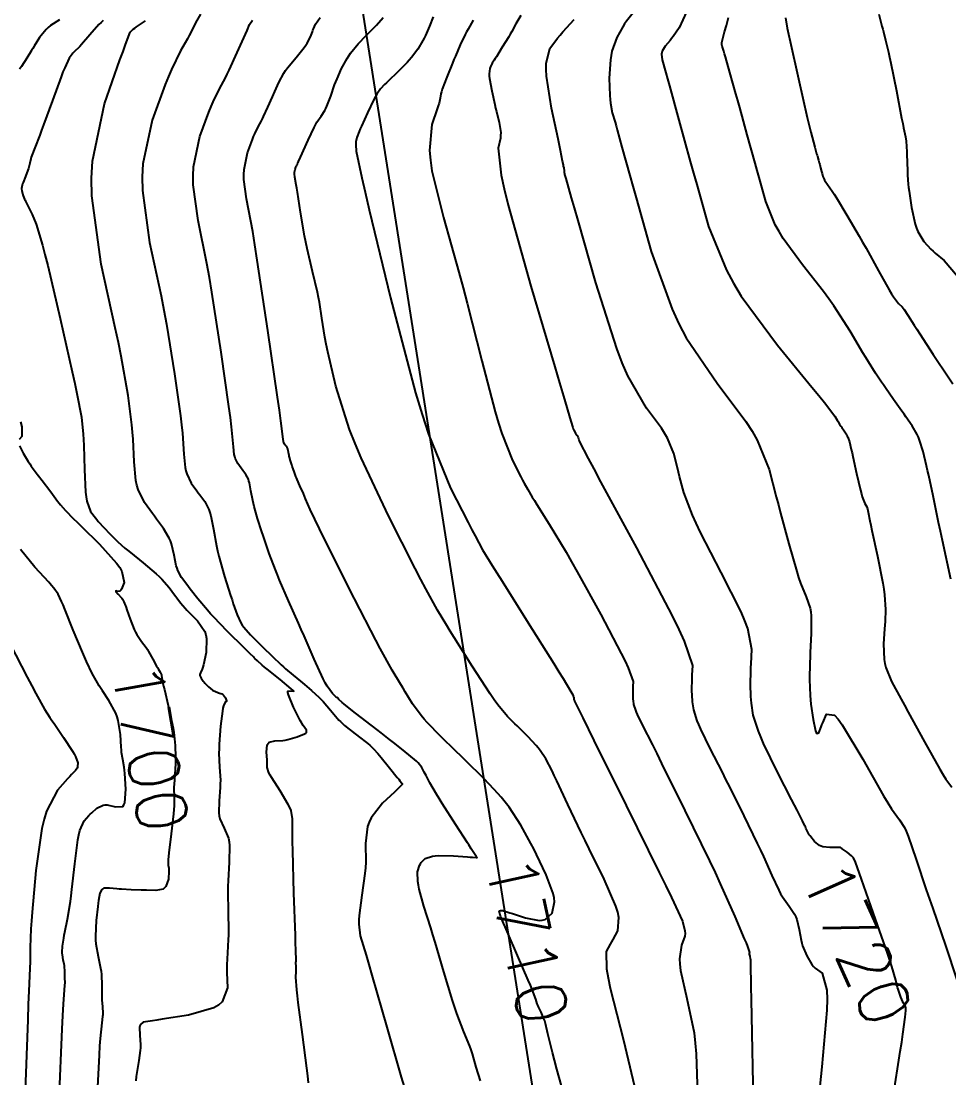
# Model space of a CAD drawing. Header units: metres. Extents: x 837476 to 838477, y 1189012 to 1191014.
# Drawn here: x 837658.4 to 837728.9, y 1189911.2 to 1189991.5 of the extents above; entities that cross this region are included whole.
import ezdxf

# ---------------------------------------------------------------- set-up
doc = ezdxf.new("R2010")
doc.units = ezdxf.units.M
doc.header["$LTSCALE"] = 0.3
for name, color, linetype in [('CORREDORVIA', 94, 'Continuous'), ('COTAS 10', 1, 'Continuous'), ('COTAS INT', 252, 'Continuous')]:
    doc.layers.add(name, color=color, linetype=linetype)
doc.styles.get("Standard").update_dxf_attribs({"font": 'simplex.shx'})

msp = doc.modelspace()

# ---------------------------------------------------------------- linework, layer by layer
at = {"layer": 'CORREDORVIA'}
msp.add_lwpolyline([(837910.676, 1191000.965), (838246.889, 1191005.3), (838347.391, 1190870.925), (838423.516, 1190628.699), (838450.215, 1190473.685), (838321.32, 1190375.615), (838242.09, 1190297.633), (838236.889, 1190068.622), (838166.593, 1189160.17), (837860.483, 1189307.124), (837593.191, 1189234.399), (837744.487, 1189686.609), (837700.859, 1189887.9), (837671.347, 1190075.087), (837676.273, 1190181.696), (837885.383, 1190229.429), (837983.184, 1190344.12), (837817.554, 1190502.187), (837798.033, 1190660.17), (837963.574, 1190795.982)], close=True, dxfattribs=at)
at = {"layer": 'COTAS 10'}
for points in [[(837661.344, 1189991.628), (837660.659, 1189991.192), (837660.491, 1189991.051), (837660.332, 1189990.901), (837659.839, 1189990.282), (837659.43, 1189989.628), (837659.324, 1189989.456), (837659.221, 1189989.287), (837658.879, 1189988.708), (837658.457, 1189988.078), (837658.304, 1189987.877)], [(837700.031, 1189908.668), (837699.146, 1189911.837), (837698.963, 1189912.516), (837698.806, 1189913.11), (837698.459, 1189914.541), (837698.275, 1189915.324), (837698.22, 1189915.509), (837698.164, 1189915.681), (837697.945, 1189916.187), (837697.742, 1189916.592), (837697.696, 1189916.7), (837697.654, 1189916.806), (837697.539, 1189917.172), (837697.275, 1189917.895), (837697.14, 1189918.226), (837696.978, 1189918.613), (837696.167, 1189920.482), (837695.367, 1189922.304), (837695.211, 1189922.662), (837695.085, 1189922.956), (837694.864, 1189923.488), (837694.831, 1189923.602), (837694.822, 1189923.632), (837694.812, 1189923.663), (837694.779, 1189923.769), (837694.771, 1189923.852), (837694.778, 1189923.868), (837694.788, 1189923.881), (837694.86, 1189923.901), (837694.956, 1189923.898), (837695.008, 1189923.894), (837695.101, 1189923.881), (837695.411, 1189923.789), (837695.575, 1189923.737), (837695.771, 1189923.673), (837696.761, 1189923.344), (837697.808, 1189923.152), (837698.041, 1189923.174), (837698.25, 1189923.229), (837698.797, 1189923.699), (837698.962, 1189924.562), (837698.929, 1189924.865), (837698.863, 1189925.196), (837698.34, 1189926.621), (837697.593, 1189928.177), (837697.385, 1189928.589), (837697.176, 1189928.994), (837696.42, 1189930.392), (837695.526, 1189931.755), (837695.23, 1189932.138), (837694.914, 1189932.524), (837694.381, 1189933.098), (837693.601, 1189933.937), (837692.215, 1189935.3), (837691.854, 1189935.654), (837691.502, 1189935.997), (837690.31, 1189937.151), (837689.297, 1189938.192), (837689.058, 1189938.464), (837688.836, 1189938.729), (837688.184, 1189939.627), (837687.621, 1189940.536), (837687.456, 1189940.807), (837687.286, 1189941.088), (837686.641, 1189942.173), (837685.727, 1189943.829), (837685.388, 1189944.47), (837685.012, 1189945.188), (837683.345, 1189948.441), (837681.734, 1189951.646), (837681.393, 1189952.334), (837681.097, 1189952.937), (837680.411, 1189954.396), (837680.054, 1189955.219), (837679.966, 1189955.42), (837679.883, 1189955.609), (837679.624, 1189956.197), (837679.417, 1189956.676), (837679.367, 1189956.796), (837679.32, 1189956.911), (837679.179, 1189957.283), (837679.065, 1189957.613), (837679.036, 1189957.701), (837679.007, 1189957.788), (837678.91, 1189958.09), (837678.831, 1189958.367), (837678.814, 1189958.438), (837678.798, 1189958.506), (837678.758, 1189958.731), (837678.722, 1189958.915), (837678.71, 1189958.958), (837678.697, 1189958.997), (837678.639, 1189959.107), (837678.572, 1189959.199), (837678.532, 1189959.253), (837678.457, 1189959.358), (837678.395, 1189959.484), (837678.383, 1189959.525), (837678.373, 1189959.569), (837678.356, 1189959.748), (837678.176, 1189961.135), (837678.063, 1189961.94), (837677.922, 1189962.927), (837677.187, 1189968.01), (837676.382, 1189973.36), (837676.197, 1189974.515), (837676.03, 1189975.528), (837675.563, 1189978.01), (837675.357, 1189979.494), (837675.353, 1189979.878), (837675.372, 1189980.251), (837675.635, 1189981.503), (837676.011, 1189982.523), (837676.102, 1189982.75), (837676.188, 1189982.952), (837676.447, 1189983.482), (837676.696, 1189983.94), (837676.774, 1189984.097), (837676.857, 1189984.267), (837677.188, 1189984.991), (837677.533, 1189985.771), (837677.713, 1189986.178), (837678.017, 1189986.867), (837678.395, 1189987.56), (837678.531, 1189987.764), (837678.679, 1189987.972), (837679.327, 1189988.769), (837679.943, 1189989.515), (837680.072, 1189989.691), (837680.183, 1189989.854), (837680.433, 1189990.336), (837680.571, 1189990.724), (837680.611, 1189990.828), (837680.653, 1189990.931), (837680.81, 1189991.292), (837681.151, 1189991.802)], [(837724.703, 1189909.737), (837725.245, 1189913.181), (837725.354, 1189913.891), (837725.445, 1189914.496), (837725.624, 1189915.798), (837725.66, 1189916.306), (837725.66, 1189916.41), (837725.655, 1189916.497), (837725.604, 1189916.677), (837725.506, 1189916.822), (837725.473, 1189916.887), (837725.437, 1189916.963), (837725.284, 1189917.326), (837725.123, 1189917.786), (837725.081, 1189917.922), (837725.041, 1189918.063), (837724.908, 1189918.604), (837724.596, 1189919.66), (837724.443, 1189920.126), (837724.261, 1189920.666), (837723.366, 1189923.242), (837722.473, 1189925.773), (837722.293, 1189926.285), (837722.143, 1189926.716), (837721.844, 1189927.588), (837721.681, 1189927.909), (837721.616, 1189927.992), (837721.543, 1189928.072), (837721.208, 1189928.341), (837720.893, 1189928.546), (837720.832, 1189928.587), (837720.782, 1189928.621), (837720.699, 1189928.684), (837720.691, 1189928.696), (837720.689, 1189928.698), (837720.687, 1189928.699), (837720.684, 1189928.698), (837720.679, 1189928.694), (837720.677, 1189928.693), (837720.537, 1189928.693), (837720.463, 1189928.692), (837720.371, 1189928.691), (837719.894, 1189928.685), (837719.357, 1189928.752), (837719.226, 1189928.797), (837719.103, 1189928.854), (837718.726, 1189929.156), (837718.445, 1189929.502), (837718.383, 1189929.587), (837718.328, 1189929.667), (837718.189, 1189929.918), (837718.074, 1189930.176), (837718.035, 1189930.26), (837717.992, 1189930.35), (837717.81, 1189930.724), (837717.561, 1189931.219), (837717.397, 1189931.541), (837717.208, 1189931.912), (837716.987, 1189932.344), (837715.92, 1189934.427), (837714.86, 1189936.606), (837714.644, 1189937.1), (837714.46, 1189937.546), (837714.075, 1189938.76), (837713.942, 1189939.672), (837713.917, 1189939.927), (837713.898, 1189940.183), (837713.871, 1189941.119), (837713.889, 1189942.097), (837713.898, 1189942.381), (837713.909, 1189942.669), (837713.962, 1189943.755), (837713.646, 1189945.336), (837713.424, 1189945.937), (837713.143, 1189946.608), (837711.644, 1189949.618), (837710.064, 1189952.659), (837709.733, 1189953.35), (837709.448, 1189953.974), (837708.802, 1189955.682), (837708.473, 1189956.917), (837708.387, 1189957.243), (837708.304, 1189957.562), (837708.024, 1189958.658), (837707.545, 1189959.826), (837707.337, 1189960.191), (837707.095, 1189960.573), (837705.948, 1189962.105), (837704.53, 1189964.568), (837704.118, 1189965.539), (837703.697, 1189966.634), (837702.105, 1189971.631), (837700.757, 1189976.381), (837700.489, 1189977.321), (837700.268, 1189978.098), (837699.853, 1189979.55), (837699.762, 1189979.871), (837699.746, 1189979.936), (837699.734, 1189979.99), (837699.723, 1189980.098), (837699.732, 1189980.137), (837699.733, 1189980.148), (837699.733, 1189980.159), (837699.727, 1189980.199), (837699.715, 1189980.248), (837699.711, 1189980.265), (837699.707, 1189980.283), (837699.69, 1189980.361), (837699.663, 1189980.493), (837699.653, 1189980.547), (837699.641, 1189980.607), (837699.587, 1189980.883), (837699.419, 1189981.697), (837699.235, 1189982.571), (837698.741, 1189984.911), (837698.357, 1189987.33), (837698.327, 1189987.854), (837698.33, 1189988.314), (837698.617, 1189989.451), (837699.206, 1189990.231), (837699.4, 1189990.466), (837699.607, 1189990.71), (837700.464, 1189991.66)], [(837723.618, 1189992.052), (837723.853, 1189991.137), (837723.91, 1189990.916), (837723.964, 1189990.711), (837724.133, 1189990.088), (837724.347, 1189989.173), (837724.43, 1189988.783), (837724.523, 1189988.334), (837724.945, 1189986.218), (837725.348, 1189984.161), (837725.43, 1189983.749), (837725.498, 1189983.406), (837725.636, 1189982.734), (837725.685, 1189982.401), (837725.697, 1189982.271), (837725.708, 1189982.125), (837725.744, 1189981.46), (837725.772, 1189980.739), (837725.778, 1189980.558), (837725.783, 1189980.385), (837725.796, 1189979.826), (837725.847, 1189979.138), (837725.877, 1189978.884), (837725.914, 1189978.602), (837726.101, 1189977.353), (837726.384, 1189976.089), (837726.481, 1189975.797), (837726.586, 1189975.53), (837727.031, 1189974.775), (837727.569, 1189974.193), (837727.732, 1189974.035), (837727.902, 1189973.879), (837728.568, 1189973.323), (837729.584, 1189972.137)], [(837658.382, 1189961.057), (837658.475, 1189960.691), (837658.488, 1189959.947), (837658.292, 1189959.709)], [(837658.314, 1189959.226), (837658.596, 1189958.691), (837658.975, 1189958.04), (837659.089, 1189957.864), (837659.207, 1189957.689), (837659.664, 1189957.071), (837660.132, 1189956.47), (837660.257, 1189956.305), (837660.38, 1189956.142), (837660.806, 1189955.559), (837661.21, 1189955.018), (837661.319, 1189954.882), (837661.426, 1189954.751), (837661.803, 1189954.327), (837662.424, 1189953.698), (837662.686, 1189953.438), (837662.986, 1189953.14), (837664.395, 1189951.756), (837665.693, 1189950.32), (837665.923, 1189949.99), (837666.097, 1189949.689), (837666.26, 1189948.847), (837666.057, 1189948.346), (837666.001, 1189948.26), (837665.944, 1189948.198), (837665.738, 1189948.164), (837665.624, 1189948.203), (837665.625, 1189948.187), (837665.64, 1189948.16), (837665.812, 1189947.962), (837666.04, 1189947.707), (837666.09, 1189947.642), (837666.135, 1189947.581), (837666.251, 1189947.383), (837666.373, 1189947.068), (837666.394, 1189947.011), (837666.421, 1189946.934), (837666.476, 1189946.779), (837666.727, 1189946.048), (837667.034, 1189945.265), (837667.125, 1189945.077), (837667.218, 1189944.901), (837667.573, 1189944.371), (837667.933, 1189943.891), (837668.029, 1189943.747), (837668.123, 1189943.597), (837668.45, 1189943.018), (837668.725, 1189942.496), (837668.786, 1189942.383), (837668.842, 1189942.284), (837668.991, 1189942.038), (837669.08, 1189941.877), (837669.097, 1189941.831), (837669.112, 1189941.784), (837669.138, 1189941.607), (837669.215, 1189941.17), (837669.261, 1189940.96), (837669.318, 1189940.71), (837669.611, 1189939.483), (837669.914, 1189938.117), (837669.977, 1189937.78), (837670.03, 1189937.46), (837670.146, 1189936.452), (837670.173, 1189935.571), (837670.172, 1189935.331), (837670.166, 1189935.093), (837670.109, 1189934.249), (837670.051, 1189933.488), (837670.044, 1189933.303), (837670.04, 1189933.129), (837670.061, 1189932.592), (837670.053, 1189931.871), (837670.031, 1189931.581), (837670.001, 1189931.252), (837669.824, 1189929.737), (837669.652, 1189928.293), (837669.625, 1189928.009), (837669.607, 1189927.775), (837669.617, 1189927.348), (837669.659, 1189927.126), (837669.662, 1189927.022), (837669.66, 1189926.899), (837669.621, 1189926.3), (837669.434, 1189925.727), (837669.339, 1189925.62), (837669.225, 1189925.536), (837668.659, 1189925.42), (837667.953, 1189925.449), (837667.751, 1189925.456), (837667.546, 1189925.463), (837666.785, 1189925.487), (837666.061, 1189925.52), (837665.88, 1189925.533), (837665.706, 1189925.547), (837665.15, 1189925.613), (837664.731, 1189925.6), (837664.645, 1189925.564), (837664.571, 1189925.515), (837664.409, 1189925.223), (837664.318, 1189924.672), (837664.29, 1189924.459), (837664.259, 1189924.221), (837664.135, 1189923.142), (837664.076, 1189921.962), (837664.086, 1189921.66), (837664.108, 1189921.368), (837664.283, 1189920.404), (837664.478, 1189919.524), (837664.513, 1189919.286), (837664.54, 1189919.05), (837664.566, 1189918.216), (837664.556, 1189917.465), (837664.56, 1189917.282), (837664.566, 1189917.109), (837664.611, 1189916.572), (837664.641, 1189916.102), (837664.637, 1189915.972), (837664.628, 1189915.841), (837664.555, 1189915.369), (837664.434, 1189914.185), (837664.395, 1189913.607), (837664.355, 1189912.919), (837664.19, 1189909.531)]]:
    msp.add_lwpolyline(points, dxfattribs=at)
at = {"layer": 'COTAS INT'}
for points in [[(837704.939, 1189992.152), (837704.431, 1189991.513), (837704.295, 1189991.314), (837704.161, 1189991.105), (837703.697, 1189990.27), (837703.336, 1189989.25), (837703.268, 1189988.926), (837703.213, 1189988.582), (837703.13, 1189987.188), (837703.168, 1189985.865), (837703.189, 1189985.566), (837703.215, 1189985.296), (837703.35, 1189984.567), (837703.565, 1189983.837), (837703.641, 1189983.567), (837703.725, 1189983.268), (837704.091, 1189981.94), (837704.685, 1189979.8), (837704.913, 1189978.987), (837705.169, 1189978.08), (837706.32, 1189974.01), (837707.898, 1189969.622), (837708.422, 1189968.514), (837708.985, 1189967.453), (837711.331, 1189964.01), (837713.516, 1189961.092), (837713.976, 1189960.363), (837714.374, 1189959.668), (837715.286, 1189957.443), (837715.82, 1189955.356), (837715.978, 1189954.748), (837716.141, 1189954.127), (837716.768, 1189951.775), (837717.371, 1189949.677), (837717.519, 1189949.216), (837717.659, 1189948.807), (837718.095, 1189947.763), (837718.385, 1189946.906), (837718.434, 1189946.614), (837718.468, 1189946.3), (837718.474, 1189944.969), (837718.403, 1189943.531), (837718.389, 1189943.15), (837718.377, 1189942.775), (837718.352, 1189941.481), (837718.386, 1189940.252), (837718.411, 1189939.919), (837718.443, 1189939.589), (837718.612, 1189938.422), (837718.81, 1189937.571), (837718.86, 1189937.44), (837718.908, 1189937.355), (837719.062, 1189937.425), (837719.233, 1189937.865), (837719.292, 1189938.012), (837719.356, 1189938.17), (837719.627, 1189938.836), (837720.237, 1189938.761), (837720.514, 1189938.453), (837720.839, 1189938.021), (837722.403, 1189935.42), (837723.968, 1189932.636), (837724.294, 1189932.088), (837724.572, 1189931.636), (837725.185, 1189930.808), (837725.568, 1189930.225), (837725.701, 1189929.927), (837725.845, 1189929.57), (837726.461, 1189927.79), (837727.223, 1189925.469), (837727.459, 1189924.77), (837727.705, 1189924.048), (837728.684, 1189921.238), (837729.532, 1189918.637)], [(837708.989, 1189992.224), (837708.428, 1189991.022), (837707.973, 1189990.365), (837707.858, 1189990.209), (837707.748, 1189990.063), (837707.388, 1189989.629), (837707.151, 1189989.247), (837707.118, 1189989.134), (837707.099, 1189989.019), (837707.149, 1189988.577), (837707.43, 1189987.593), (837707.558, 1189987.136), (837707.706, 1189986.599), (837708.421, 1189983.994), (837709.285, 1189980.852), (837709.528, 1189979.977), (837709.773, 1189979.1), (837710.67, 1189975.914), (837712.026, 1189972.583), (837712.56, 1189971.614), (837713.163, 1189970.624), (837715.914, 1189966.883), (837718.529, 1189963.699), (837719.045, 1189963.061), (837719.473, 1189962.529), (837720.268, 1189961.487), (837720.451, 1189961.181), (837720.492, 1189961.113), (837720.529, 1189961.052), (837720.629, 1189960.891), (837720.729, 1189960.742), (837720.766, 1189960.688), (837720.807, 1189960.629), (837720.99, 1189960.372), (837721.176, 1189960.066), (837721.22, 1189959.977), (837721.261, 1189959.886), (837721.379, 1189959.542), (837721.52, 1189958.956), (837721.575, 1189958.713), (837721.637, 1189958.434), (837721.917, 1189957.136), (837722.213, 1189955.856), (837722.284, 1189955.588), (837722.35, 1189955.359), (837722.551, 1189954.847), (837722.695, 1189954.586), (837722.726, 1189954.515), (837722.752, 1189954.445), (837722.813, 1189954.195), (837722.941, 1189953.534), (837723.009, 1189953.204), (837723.092, 1189952.811), (837723.509, 1189950.858), (837723.914, 1189948.792), (837723.989, 1189948.327), (837724.048, 1189947.908), (837724.125, 1189946.78), (837724.085, 1189945.878), (837724.07, 1189945.601), (837724.052, 1189945.313), (837723.973, 1189944.175), (837724.01, 1189942.998), (837724.065, 1189942.685), (837724.14, 1189942.377), (837724.574, 1189941.313), (837725.3, 1189939.985), (837725.559, 1189939.511), (837725.844, 1189938.991), (837727.083, 1189936.731), (837728.256, 1189934.643), (837728.499, 1189934.232), (837728.707, 1189933.894), (837729.162, 1189933.276)], [(837664.673, 1189991.574), (837664.516, 1189991.429), (837664.349, 1189991.263), (837663.662, 1189990.494), (837663.033, 1189989.755), (837662.902, 1189989.609), (837662.791, 1189989.488), (837662.546, 1189989.261), (837662.401, 1189989.139), (837662.353, 1189989.083), (837662.301, 1189989.018), (837662.085, 1189988.704), (837661.744, 1189987.984), (837661.614, 1189987.662), (837661.468, 1189987.288), (837660.81, 1189985.496), (837660.145, 1189983.646), (837659.993, 1189983.234), (837659.856, 1189982.867), (837659.481, 1189981.905), (837659.249, 1189981.312), (837659.202, 1189981.178), (837659.163, 1189981.057), (837659.087, 1189980.726), (837659.021, 1189980.422), (837658.989, 1189980.318), (837658.951, 1189980.205), (837658.762, 1189979.726), (837658.579, 1189979.258), (837658.544, 1189979.153), (837658.516, 1189979.058), (837658.472, 1189978.804), (837658.492, 1189978.607), (837658.504, 1189978.549), (837658.518, 1189978.488), (837658.594, 1189978.254), (837658.702, 1189977.995), (837658.737, 1189977.919), (837658.775, 1189977.841), (837658.93, 1189977.544), (837659.133, 1189977.134), (837659.2, 1189976.985), (837659.272, 1189976.82), (837659.574, 1189976.097), (837660.057, 1189974.496), (837660.244, 1189973.778), (837660.454, 1189972.941), (837661.404, 1189968.926), (837662.319, 1189964.857), (837662.508, 1189963.986), (837662.668, 1189963.226), (837663.012, 1189961.404), (837663.145, 1189960.126), (837663.172, 1189959.71), (837663.195, 1189959.266), (837663.243, 1189957.435), (837663.327, 1189955.724), (837663.373, 1189955.355), (837663.428, 1189955.032), (837663.711, 1189954.245), (837664.079, 1189953.758), (837664.188, 1189953.624), (837664.3, 1189953.491), (837664.732, 1189953.012), (837665.171, 1189952.557), (837665.287, 1189952.438), (837665.401, 1189952.322), (837665.795, 1189951.931), (837666.319, 1189951.46), (837666.515, 1189951.294), (837666.734, 1189951.114), (837667.71, 1189950.333), (837668.695, 1189949.509), (837668.921, 1189949.301), (837669.125, 1189949.102), (837669.69, 1189948.455), (837670.085, 1189947.919), (837670.181, 1189947.789), (837670.272, 1189947.667), (837670.556, 1189947.296), (837670.902, 1189946.895), (837671.033, 1189946.754), (837671.178, 1189946.601), (837671.829, 1189945.943), (837672.385, 1189945.122), (837672.472, 1189944.866), (837672.529, 1189944.598), (837672.49, 1189943.53), (837672.284, 1189942.592), (837672.236, 1189942.406), (837672.191, 1189942.253), (837672.061, 1189941.966), (837672.003, 1189941.861), (837672.004, 1189941.821), (837672.013, 1189941.777), (837672.104, 1189941.582), (837672.277, 1189941.344), (837672.337, 1189941.273), (837672.402, 1189941.2), (837672.678, 1189940.918), (837672.983, 1189940.669), (837673.066, 1189940.617), (837673.148, 1189940.571), (837673.441, 1189940.467), (837673.698, 1189940.37), (837673.758, 1189940.329), (837673.812, 1189940.282), (837673.968, 1189940.064), (837674.04, 1189939.858), (837674.041, 1189939.82), (837674.035, 1189939.789), (837673.946, 1189939.746), (837673.804, 1189939.47), (837673.765, 1189939.293), (837673.725, 1189939.072), (837673.58, 1189937.91), (837673.482, 1189936.553), (837673.472, 1189936.209), (837673.469, 1189935.878), (837673.52, 1189934.798), (837673.573, 1189933.805), (837673.572, 1189933.53), (837673.564, 1189933.254), (837673.478, 1189932.257), (837673.458, 1189931.33), (837673.491, 1189931.099), (837673.541, 1189930.879), (837673.862, 1189930.178), (837674.185, 1189929.398), (837674.235, 1189929.129), (837674.269, 1189928.837), (837674.251, 1189927.589), (837674.159, 1189926.157), (837674.146, 1189925.748), (837674.138, 1189925.335), (837674.155, 1189923.801), (837674.181, 1189922.372), (837674.18, 1189922.025), (837674.174, 1189921.7), (837674.122, 1189920.699), (837674.075, 1189919.764), (837674.073, 1189919.48), (837674.076, 1189919.184), (837674.124, 1189918.023), (837673.716, 1189916.955), (837673.431, 1189916.718), (837673.072, 1189916.506), (837671.153, 1189915.952), (837669.162, 1189915.632), (837668.757, 1189915.568), (837668.415, 1189915.514), (837667.71, 1189915.405), (837667.494, 1189915.23), (837667.461, 1189915.134), (837667.44, 1189915.016), (837667.462, 1189914.421), (837667.507, 1189913.683), (837667.501, 1189913.477), (837667.486, 1189913.269), (837667.366, 1189912.51), (837667.214, 1189911.59), (837667.18, 1189911.281), (837667.148, 1189910.948)], [(837680.266, 1189910.799), (837680.218, 1189911.332), (837680.157, 1189911.919), (837679.828, 1189914.482), (837679.499, 1189916.921), (837679.437, 1189917.428), (837679.389, 1189917.863), (837679.322, 1189918.827), (837679.334, 1189919.259), (837679.335, 1189919.359), (837679.335, 1189919.449), (837679.328, 1189919.703), (837679.32, 1189919.88), (837679.319, 1189919.923), (837679.319, 1189919.962), (837679.324, 1189920.08), (837679.306, 1189920.928), (837679.291, 1189921.428), (837679.272, 1189922.042), (837679.169, 1189925.217), (837679.074, 1189928.472), (837679.06, 1189929.137), (837679.051, 1189929.699), (837679.063, 1189930.878), (837678.945, 1189931.516), (837678.854, 1189931.737), (837678.738, 1189931.978), (837678.108, 1189933.008), (837677.475, 1189933.984), (837677.357, 1189934.189), (837677.264, 1189934.367), (837677.132, 1189934.777), (837677.143, 1189935.096), (837677.139, 1189935.217), (837677.132, 1189935.351), (837677.082, 1189935.955), (837677.139, 1189936.509), (837677.199, 1189936.612), (837677.278, 1189936.694), (837677.724, 1189936.808), (837678.331, 1189936.837), (837678.511, 1189936.865), (837678.696, 1189936.901), (837679.409, 1189937.103), (837679.974, 1189937.337), (837680.065, 1189937.393), (837680.129, 1189937.447), (837680.126, 1189937.61), (837679.86, 1189937.965), (837679.758, 1189938.139), (837679.643, 1189938.346), (837679.126, 1189939.369), (837678.74, 1189940.312), (837678.709, 1189940.469), (837678.71, 1189940.581), (837678.986, 1189940.61), (837679.149, 1189940.58), (837679.079, 1189940.655), (837678.96, 1189940.766), (837678.113, 1189941.465), (837677.136, 1189942.25), (837676.935, 1189942.414), (837676.763, 1189942.556), (837676.394, 1189942.877), (837676.204, 1189943.064), (837676.145, 1189943.122), (837676.084, 1189943.182), (837675.843, 1189943.421), (837675.418, 1189943.842), (837674.094, 1189945.154), (837673.075, 1189946.2), (837672.826, 1189946.469), (837672.591, 1189946.731), (837671.862, 1189947.602), (837671.287, 1189948.345), (837671.149, 1189948.526), (837671.02, 1189948.695), (837670.633, 1189949.216), (837670.346, 1189949.752), (837670.281, 1189949.931), (837670.222, 1189950.124), (837670.062, 1189950.931), (837669.864, 1189951.785), (837669.783, 1189952.008), (837669.689, 1189952.224), (837669.253, 1189952.952), (837668.721, 1189953.673), (837668.567, 1189953.885), (837668.41, 1189954.102), (837667.819, 1189954.928), (837667.326, 1189955.925), (837667.231, 1189956.249), (837667.153, 1189956.594), (837667.021, 1189958.013), (837666.94, 1189959.733), (837666.895, 1189960.267), (837666.839, 1189960.826), (837666.556, 1189963.055), (837666.031, 1189966.044), (837665.824, 1189967.083), (837665.589, 1189968.213), (837664.517, 1189973.055), (837663.796, 1189978.234), (837663.783, 1189979.575), (837663.851, 1189980.877), (837664.768, 1189985.246), (837665.947, 1189988.58), (837666.18, 1189989.229), (837666.372, 1189989.759), (837666.725, 1189990.682), (837666.957, 1189990.904), (837667.071, 1189990.992), (837667.208, 1189991.09), (837667.883, 1189991.54)], [(837672.06, 1189992.056), (837671.694, 1189991.405), (837671.333, 1189990.657), (837671.213, 1189990.43), (837671.085, 1189990.193), (837670.55, 1189989.262), (837669.86, 1189987.852), (837669.633, 1189987.314), (837669.391, 1189986.711), (837668.39, 1189983.999), (837667.691, 1189980.669), (837667.64, 1189979.676), (837667.65, 1189978.654), (837668.199, 1189974.707), (837669.069, 1189970.651), (837669.282, 1189969.56), (837669.481, 1189968.483), (837670.099, 1189964.707), (837670.534, 1189961.526), (837670.617, 1189960.825), (837670.685, 1189960.2), (837670.799, 1189958.592), (837670.893, 1189957.585), (837670.948, 1189957.341), (837671.016, 1189957.111), (837671.365, 1189956.405), (837671.784, 1189955.819), (837671.895, 1189955.665), (837672.004, 1189955.515), (837672.382, 1189955.004), (837672.705, 1189954.384), (837672.78, 1189954.165), (837672.849, 1189953.926), (837673.046, 1189952.894), (837673.272, 1189951.636), (837673.359, 1189951.255), (837673.457, 1189950.859), (837673.899, 1189949.308), (837674.354, 1189947.862), (837674.46, 1189947.531), (837674.558, 1189947.231), (837674.839, 1189946.398), (837675.132, 1189945.776), (837675.237, 1189945.609), (837675.352, 1189945.443), (837675.855, 1189944.864), (837676.454, 1189944.271), (837676.63, 1189944.097), (837676.811, 1189943.919), (837677.5, 1189943.241), (837678.184, 1189942.589), (837678.361, 1189942.427), (837678.533, 1189942.274), (837679.11, 1189941.788), (837679.654, 1189941.348), (837679.806, 1189941.223), (837679.959, 1189941.097), (837680.512, 1189940.632), (837681.071, 1189940.113), (837681.227, 1189939.953), (837681.384, 1189939.787), (837681.951, 1189939.127), (837682.462, 1189938.519), (837682.582, 1189938.385), (837682.694, 1189938.267), (837683.018, 1189937.963), (837683.353, 1189937.705), (837683.47, 1189937.614), (837683.598, 1189937.516), (837684.15, 1189937.094), (837684.691, 1189936.668), (837684.813, 1189936.567), (837684.923, 1189936.474), (837685.217, 1189936.201), (837685.534, 1189935.843), (837685.657, 1189935.696), (837685.796, 1189935.529), (837686.427, 1189934.756), (837687.016, 1189934.025), (837687.129, 1189933.884), (837687.221, 1189933.771), (837687.369, 1189933.584), (837687.377, 1189933.569), (837687.379, 1189933.564), (837687.382, 1189933.559), (837687.394, 1189933.536), (837687.397, 1189933.509), (837687.394, 1189933.5), (837687.39, 1189933.491), (837687.362, 1189933.456), (837687.116, 1189933.219), (837686.974, 1189933.083), (837686.8, 1189932.916), (837685.906, 1189932.059), (837685.036, 1189930.946), (837684.878, 1189930.618), (837684.755, 1189930.281), (837684.609, 1189928.993), (837684.618, 1189927.572), (837684.592, 1189927.152), (837684.555, 1189926.72), (837684.322, 1189925.063), (837684.115, 1189923.536), (837684.095, 1189923.185), (837684.09, 1189922.866), (837684.209, 1189921.977), (837684.654, 1189920.498), (837684.856, 1189919.807), (837685.092, 1189918.995), (837686.229, 1189915.048), (837687.322, 1189911.23), (837687.531, 1189910.5)], [(837693.35, 1189910.945), (837693.023, 1189911.984), (837692.728, 1189913.01), (837692.629, 1189913.302), (837692.523, 1189913.597), (837692.078, 1189914.691), (837691.545, 1189916.068), (837691.383, 1189916.542), (837691.215, 1189917.055), (837690.554, 1189919.243), (837689.895, 1189921.5), (837689.729, 1189922.058), (837689.569, 1189922.586), (837689.046, 1189924.248), (837688.681, 1189925.541), (837688.62, 1189925.836), (837688.576, 1189926.104), (837688.563, 1189926.842), (837688.713, 1189927.34), (837688.772, 1189927.456), (837688.839, 1189927.563), (837689.142, 1189927.87), (837689.686, 1189928.048), (837689.903, 1189928.073), (837690.151, 1189928.088), (837691.286, 1189928.056), (837692.359, 1189927.977), (837692.566, 1189927.961), (837692.593, 1189927.96), (837692.735, 1189927.949), (837693.02, 1189927.93), (837693.047, 1189927.929), (837693.059, 1189927.929), (837693.074, 1189927.927), (837693.081, 1189927.929), (837693.081, 1189927.934), (837693.075, 1189927.948), (837693.064, 1189927.965), (837693.061, 1189927.969), (837693.057, 1189927.974), (837693.045, 1189927.988), (837692.795, 1189928.367), (837692.642, 1189928.602), (837692.454, 1189928.892), (837692.354, 1189929.048), (837691.471, 1189930.408), (837690.426, 1189932.044), (837690.199, 1189932.41), (837689.998, 1189932.739), (837689.496, 1189933.611), (837689.203, 1189934.169), (837689.135, 1189934.3), (837689.071, 1189934.421), (837688.886, 1189934.77), (837688.601, 1189935.127), (837688.475, 1189935.253), (837688.328, 1189935.39), (837687.624, 1189935.98), (837686.834, 1189936.604), (837686.631, 1189936.763), (837686.436, 1189936.915), (837685.791, 1189937.413), (837685.13, 1189937.921), (837684.925, 1189938.079), (837684.71, 1189938.245), (837683.854, 1189938.909), (837683.1, 1189939.501), (837682.95, 1189939.622), (837682.825, 1189939.724), (837682.585, 1189939.938), (837682.464, 1189940.064), (837682.414, 1189940.111), (837682.357, 1189940.163), (837682.093, 1189940.394), (837681.691, 1189940.957), (837681.548, 1189941.218), (837681.391, 1189941.525), (837680.708, 1189943.014), (837679.938, 1189944.783), (837679.727, 1189945.266), (837679.516, 1189945.746), (837678.759, 1189947.455), (837678.076, 1189949.034), (837677.912, 1189949.431), (837677.758, 1189949.811), (837677.293, 1189951.038), (837676.917, 1189952.125), (837676.819, 1189952.415), (837676.724, 1189952.702), (837676.404, 1189953.699), (837676.144, 1189954.613), (837676.086, 1189954.846), (837676.035, 1189955.071), (837675.902, 1189955.813), (837675.786, 1189956.421), (837675.745, 1189956.561), (837675.701, 1189956.69), (837675.51, 1189957.056), (837675.288, 1189957.357), (837675.224, 1189957.445), (837675.158, 1189957.536), (837674.911, 1189957.881), (837674.705, 1189958.297), (837674.665, 1189958.433), (837674.633, 1189958.577), (837674.578, 1189959.17), (837674.431, 1189960.668), (837674.34, 1189961.382), (837674.228, 1189962.226), (837673.643, 1189966.358), (837672.932, 1189970.921), (837672.739, 1189972.038), (837672.55, 1189973.09), (837671.881, 1189976.358), (837671.503, 1189979.074), (837671.496, 1189979.777), (837671.532, 1189980.46), (837672.013, 1189982.751), (837672.701, 1189984.617), (837672.868, 1189985.032), (837673.024, 1189985.402), (837673.499, 1189986.372), (837673.954, 1189987.21), (837674.097, 1189987.497), (837674.248, 1189987.808), (837674.855, 1189989.133), (837675.603, 1189990.825), (837675.799, 1189991.268), (837676.021, 1189991.596)], [(837705.298, 1189909.529), (837704.241, 1189914.027), (837703.231, 1189917.969), (837703.063, 1189918.767), (837702.944, 1189919.438), (837702.918, 1189920.798), (837703.228, 1189921.359), (837703.32, 1189921.526), (837703.415, 1189921.697), (837703.783, 1189922.356), (837703.859, 1189923.378), (837703.77, 1189923.779), (837703.634, 1189924.23), (837702.744, 1189926.283), (837701.591, 1189928.607), (837701.288, 1189929.229), (837700.992, 1189929.841), (837699.985, 1189931.974), (837699.143, 1189933.765), (837698.951, 1189934.161), (837698.777, 1189934.515), (837698.299, 1189935.435), (837697.874, 1189936.083), (837697.734, 1189936.265), (837697.584, 1189936.448), (837696.96, 1189937.12), (837696.302, 1189937.767), (837696.13, 1189937.935), (837695.963, 1189938.098), (837695.397, 1189938.646), (837694.658, 1189939.549), (837694.383, 1189939.936), (837694.076, 1189940.382), (837692.71, 1189942.486), (837691.352, 1189944.655), (837691.049, 1189945.142), (837690.779, 1189945.58), (837690.071, 1189946.75), (837689.196, 1189948.366), (837688.821, 1189949.084), (837688.389, 1189949.92), (837686.349, 1189953.917), (837684.266, 1189958.328), (837683.807, 1189959.425), (837683.399, 1189960.468), (837682.347, 1189963.784), (837681.747, 1189966.379), (837681.623, 1189966.967), (837681.518, 1189967.499), (837681.289, 1189968.948), (837681.113, 1189970.15), (837681.04, 1189970.526), (837680.958, 1189970.921), (837680.575, 1189972.502), (837680.161, 1189974.227), (837680.059, 1189974.713), (837679.963, 1189975.202), (837679.661, 1189976.999), (837679.436, 1189978.515), (837679.388, 1189978.827), (837679.346, 1189979.092), (837679.245, 1189979.661), (837679.21, 1189979.914), (837679.209, 1189979.979), (837679.213, 1189980.043), (837679.257, 1189980.256), (837679.321, 1189980.429), (837679.337, 1189980.468), (837679.351, 1189980.502), (837679.396, 1189980.592), (837679.438, 1189980.67), (837679.451, 1189980.697), (837679.465, 1189980.726), (837679.522, 1189980.849), (837679.668, 1189981.181), (837680.236, 1189982.466), (837680.692, 1189983.436), (837680.803, 1189983.648), (837680.907, 1189983.836), (837681.23, 1189984.312), (837681.511, 1189984.736), (837681.59, 1189984.892), (837681.669, 1189985.065), (837681.957, 1189985.828), (837682.26, 1189986.68), (837682.349, 1189986.909), (837682.44, 1189987.136), (837682.786, 1189987.929), (837683.2, 1189988.687), (837683.334, 1189988.891), (837683.476, 1189989.092), (837684.059, 1189989.798), (837684.658, 1189990.433), (837684.811, 1189990.59), (837684.957, 1189990.74), (837685.438, 1189991.211), (837685.958, 1189991.798)], [(837689.742, 1189991.849), (837689.466, 1189991.153), (837689.152, 1189990.427), (837689.057, 1189990.235), (837688.96, 1189990.048), (837688.578, 1189989.405), (837688.096, 1189988.76), (837687.934, 1189988.571), (837687.761, 1189988.378), (837687.032, 1189987.642), (837686.341, 1189986.983), (837686.191, 1189986.838), (837686.06, 1189986.71), (837685.735, 1189986.38), (837685.46, 1189985.966), (837685.36, 1189985.784), (837685.249, 1189985.573), (837684.762, 1189984.567), (837684.297, 1189983.55), (837684.201, 1189983.332), (837684.118, 1189983.142), (837683.935, 1189982.685), (837683.872, 1189982.358), (837683.865, 1189982.249), (837683.862, 1189982.133), (837683.887, 1189981.648), (837684.321, 1189979.609), (837684.575, 1189978.514), (837684.888, 1189977.188), (837686.501, 1189970.481), (837688.414, 1189963.269), (837688.915, 1189961.625), (837689.403, 1189960.133), (837691.065, 1189956.018), (837692.4, 1189953.402), (837692.683, 1189952.855), (837692.928, 1189952.384), (837693.5, 1189951.327), (837694.23, 1189950.139), (837694.574, 1189949.587), (837694.98, 1189948.938), (837696.959, 1189945.786), (837698.907, 1189942.682), (837699.294, 1189942.063), (837699.614, 1189941.548), (837700.216, 1189940.557), (837700.351, 1189940.3), (837700.377, 1189940.248), (837700.397, 1189940.204), (837700.429, 1189940.115), (837700.427, 1189940.082), (837700.427, 1189940.073), (837700.426, 1189940.064), (837700.426, 1189940.034), (837700.427, 1189940.006), (837700.427, 1189939.998), (837700.428, 1189939.99), (837700.432, 1189939.962), (837700.444, 1189939.925), (837700.449, 1189939.911), (837700.456, 1189939.896), (837700.489, 1189939.829), (837701.115, 1189938.565), (837701.967, 1189936.844), (837704.417, 1189931.89), (837706.921, 1189926.805), (837707.427, 1189925.77), (837707.85, 1189924.898), (837708.7, 1189923.095), (837708.882, 1189922.36), (837708.884, 1189922.161), (837708.866, 1189921.964), (837708.625, 1189921.266), (837708.457, 1189920.229), (837708.485, 1189919.818), (837708.544, 1189919.353), (837709.024, 1189917.225), (837709.568, 1189914.6), (837709.667, 1189913.821), (837709.744, 1189913.019), (837709.837, 1189909.938)], [(837692.798, 1189991.598), (837692.397, 1189990.911), (837692.289, 1189990.711), (837692.182, 1189990.507), (837691.809, 1189989.736), (837691.431, 1189988.873), (837691.321, 1189988.611), (837691.209, 1189988.339), (837690.786, 1189987.276), (837690.44, 1189986.345), (837690.377, 1189986.156), (837690.328, 1189985.998), (837690.268, 1189985.679), (837690.193, 1189985.295), (837690.133, 1189985.096), (837690.057, 1189984.857), (837689.645, 1189983.661), (837689.462, 1189981.69), (837689.531, 1189980.962), (837689.652, 1189980.156), (837690.521, 1189976.59), (837691.704, 1189972.436), (837692.023, 1189971.26), (837692.338, 1189970.073), (837693.445, 1189965.69), (837694.461, 1189961.818), (837694.72, 1189960.952), (837694.968, 1189960.176), (837695.78, 1189958.119), (837696.41, 1189956.884), (837696.544, 1189956.625), (837696.66, 1189956.403), (837696.93, 1189955.904), (837697.275, 1189955.343), (837697.437, 1189955.082), (837697.629, 1189954.775), (837698.564, 1189953.287), (837699.849, 1189951.147), (837700.262, 1189950.429), (837700.699, 1189949.658), (837702.485, 1189946.42), (837704.045, 1189943.455), (837704.341, 1189942.855), (837704.577, 1189942.351), (837704.94, 1189941.329), (837704.921, 1189940.944), (837704.917, 1189940.842), (837704.914, 1189940.742), (837704.907, 1189940.396), (837704.917, 1189940.065), (837704.924, 1189939.974), (837704.933, 1189939.884), (837704.98, 1189939.561), (837705.116, 1189939.132), (837705.181, 1189938.974), (837705.257, 1189938.799), (837705.632, 1189938.028), (837706.406, 1189936.492), (837706.733, 1189935.834), (837707.11, 1189935.076), (837708.881, 1189931.501), (837710.737, 1189927.691), (837711.168, 1189926.785), (837711.562, 1189925.944), (837712.683, 1189923.443), (837713.39, 1189921.761), (837713.522, 1189921.436), (837713.627, 1189921.171), (837713.778, 1189920.723), (837713.765, 1189920.647), (837713.767, 1189920.616), (837713.772, 1189920.582), (837713.807, 1189920.424), (837713.848, 1189920.23), (837713.855, 1189920.172), (837713.861, 1189920.113), (837713.868, 1189919.884), (837713.896, 1189918.138), (837713.915, 1189917.122), (837713.938, 1189915.875), (837714.066, 1189909.447)], [(837696.411, 1189991.955), (837696.033, 1189991.313), (837695.718, 1189990.727), (837695.61, 1189990.54), (837695.494, 1189990.343), (837695.001, 1189989.539), (837694.549, 1189988.82), (837694.458, 1189988.677), (837694.383, 1189988.557), (837694.236, 1189988.322), (837694.176, 1189988.214), (837694.156, 1189988.174), (837694.134, 1189988.129), (837694.04, 1189987.929), (837694.001, 1189987.527), (837694.014, 1189987.355), (837694.037, 1189987.156), (837694.203, 1189986.22), (837694.43, 1189985.177), (837694.491, 1189984.912), (837694.552, 1189984.656), (837694.763, 1189983.819), (837694.876, 1189983.053), (837694.874, 1189982.842), (837694.859, 1189982.632), (837694.684, 1189981.879), (837694.902, 1189979.812), (837695.135, 1189978.773), (837695.442, 1189977.533), (837697.171, 1189971.367), (837698.983, 1189965.24), (837699.343, 1189964.023), (837699.64, 1189963.015), (837700.2, 1189961.105), (837700.351, 1189960.63), (837700.391, 1189960.526), (837700.43, 1189960.434), (837700.565, 1189960.2), (837700.674, 1189960.054), (837700.697, 1189960.018), (837700.717, 1189959.983), (837700.762, 1189959.872), (837700.789, 1189959.768), (837700.797, 1189959.738), (837700.805, 1189959.707), (837700.836, 1189959.59), (837701.524, 1189958.271), (837701.946, 1189957.483), (837702.469, 1189956.511), (837705.193, 1189951.473), (837707.901, 1189946.31), (837708.414, 1189945.259), (837708.825, 1189944.373), (837709.451, 1189942.542), (837709.415, 1189941.807), (837709.408, 1189941.611), (837709.402, 1189941.42), (837709.389, 1189940.758), (837709.407, 1189940.124), (837709.421, 1189939.951), (837709.437, 1189939.778), (837709.528, 1189939.161), (837709.788, 1189938.339), (837709.912, 1189938.037), (837710.059, 1189937.703), (837710.776, 1189936.228), (837711.696, 1189934.418), (837711.971, 1189933.873), (837712.253, 1189933.309), (837713.346, 1189931.112), (837714.372, 1189929.002), (837714.614, 1189928.493), (837714.837, 1189928.015), (837715.487, 1189926.56), (837716.011, 1189925.448), (837716.153, 1189925.186), (837716.295, 1189924.944), (837716.798, 1189924.24), (837717.216, 1189923.617), (837717.304, 1189923.428), (837717.38, 1189923.23), (837717.553, 1189922.456), (837717.7, 1189921.649), (837717.758, 1189921.432), (837717.825, 1189921.216), (837718.13, 1189920.46), (837718.529, 1189919.807), (837718.654, 1189919.656), (837718.786, 1189919.519), (837719.318, 1189919.135), (837719.662, 1189917.862), (837719.676, 1189917.165), (837719.655, 1189916.318), (837719.285, 1189912.015), (837718.81, 1189907.353)], [(837729.082, 1189949.094), (837728.451, 1189952.035), (837728.3, 1189952.744), (837728.159, 1189953.408), (837727.735, 1189955.426), (837727.403, 1189956.991), (837727.32, 1189957.369), (837727.24, 1189957.724), (837726.985, 1189958.806), (837726.716, 1189959.671), (837726.628, 1189959.888), (837726.535, 1189960.096), (837726.15, 1189960.766), (837725.676, 1189961.442), (837725.527, 1189961.653), (837725.37, 1189961.875), (837724.738, 1189962.764), (837724.112, 1189963.653), (837723.958, 1189963.875), (837723.814, 1189964.087), (837723.364, 1189964.766), (837722.828, 1189965.627), (837722.63, 1189965.953), (837722.409, 1189966.318), (837721.431, 1189967.952), (837720.195, 1189969.872), (837719.813, 1189970.417), (837719.412, 1189970.966), (837717.819, 1189972.998), (837716.351, 1189974.995), (837716.029, 1189975.523), (837715.744, 1189976.041), (837715.02, 1189977.819), (837714.51, 1189979.633), (837714.359, 1189980.173), (837714.205, 1189980.73), (837713.616, 1189982.875), (837713.04, 1189984.971), (837712.894, 1189985.496), (837712.754, 1189985.998), (837712.297, 1189987.61), (837711.953, 1189988.806), (837711.884, 1189989.044), (837711.827, 1189989.243), (837711.716, 1189989.625), (837711.688, 1189989.727), (837711.683, 1189989.748), (837711.679, 1189989.766), (837711.675, 1189989.807), (837711.678, 1189989.833), (837711.679, 1189989.843), (837711.679, 1189989.898), (837711.891, 1189990.708), (837712.026, 1189991.201), (837712.193, 1189991.81)], [(837716.514, 1189991.767), (837716.652, 1189990.984), (837716.748, 1189990.533), (837716.867, 1189989.98), (837717.505, 1189987.14), (837718.18, 1189984.211), (837718.323, 1189983.602), (837718.448, 1189983.082), (837718.74, 1189981.934), (837718.887, 1189981.435), (837718.92, 1189981.324), (837718.949, 1189981.225), (837719.024, 1189980.964), (837719.082, 1189980.76), (837719.1, 1189980.696), (837719.119, 1189980.63), (837719.192, 1189980.364), (837719.266, 1189980.092), (837719.286, 1189980.022), (837719.305, 1189979.954), (837719.369, 1189979.724), (837719.461, 1189979.499), (837719.497, 1189979.433), (837719.538, 1189979.366), (837719.724, 1189979.113), (837720.08, 1189978.596), (837720.228, 1189978.363), (837720.398, 1189978.09), (837721.189, 1189976.779), (837722.124, 1189975.177), (837722.383, 1189974.721), (837722.643, 1189974.259), (837723.585, 1189972.545), (837724.394, 1189971.098), (837724.571, 1189970.805), (837724.727, 1189970.558), (837725.117, 1189970.056), (837725.381, 1189969.8), (837725.458, 1189969.708), (837725.535, 1189969.607), (837725.825, 1189969.169), (837726.302, 1189968.41), (837726.497, 1189968.107), (837726.72, 1189967.764), (837727.753, 1189966.19), (837728.934, 1189964.418), (837729.249, 1189963.95)], [(837661.32, 1189909.513), (837661.562, 1189914.891), (837661.611, 1189915.933), (837661.653, 1189916.781), (837661.743, 1189918.228), (837661.771, 1189918.408), (837661.775, 1189918.458), (837661.776, 1189918.508), (837661.765, 1189918.688), (837661.748, 1189918.893), (837661.745, 1189918.96), (837661.744, 1189919.03), (837661.748, 1189919.317), (837661.737, 1189919.636), (837661.727, 1189919.727), (837661.714, 1189919.818), (837661.639, 1189920.155), (837661.572, 1189920.524), (837661.564, 1189920.635), (837661.56, 1189920.751), (837661.583, 1189921.202), (837661.67, 1189921.808), (837661.707, 1189922.021), (837661.749, 1189922.253), (837661.948, 1189923.255), (837662.177, 1189924.587), (837662.238, 1189925.028), (837662.299, 1189925.499), (837662.509, 1189927.46), (837662.743, 1189929.278), (837662.818, 1189929.659), (837662.897, 1189929.987), (837663.221, 1189930.732), (837663.586, 1189931.123), (837663.691, 1189931.228), (837663.798, 1189931.332), (837664.197, 1189931.697), (837664.663, 1189931.926), (837664.812, 1189931.945), (837664.97, 1189931.944), (837665.609, 1189931.779), (837666.148, 1189931.81), (837666.152, 1189931.81), (837666.249, 1189931.933), (837666.322, 1189932.105), (837666.39, 1189933.141), (837666.303, 1189934.311), (837666.279, 1189934.569), (837666.253, 1189934.798), (837666.158, 1189935.386), (837666.071, 1189935.921), (837666.051, 1189936.117), (837666.032, 1189936.334), (837665.98, 1189937.29), (837665.82, 1189938.351), (837665.733, 1189938.634), (837665.628, 1189938.913), (837665.097, 1189939.881), (837664.618, 1189940.6), (837664.506, 1189940.766), (837664.364, 1189940.992), (837664.23, 1189941.21), (837663.826, 1189941.93), (837663.397, 1189942.842), (837663.248, 1189943.181), (837663.087, 1189943.557), (837662.395, 1189945.23), (837661.749, 1189946.816), (837661.616, 1189947.138), (837661.503, 1189947.409), (837661.259, 1189947.966), (837660.917, 1189948.419), (837660.742, 1189948.624), (837660.531, 1189948.864), (837659.479, 1189950.018), (837658.394, 1189951.365)], [(837657.163, 1189944.997), (837658.892, 1189941.656), (837659.248, 1189940.976), (837659.552, 1189940.402), (837660.207, 1189939.217), (837660.619, 1189938.587), (837660.769, 1189938.363), (837660.935, 1189938.119), (837661.664, 1189937.058), (837662.335, 1189936.032), (837662.465, 1189935.809), (837662.569, 1189935.613), (837662.741, 1189935.123), (837662.722, 1189934.843), (837662.706, 1189934.778), (837662.685, 1189934.72), (837662.569, 1189934.555), (837662.269, 1189934.247), (837662.131, 1189934.097), (837661.97, 1189933.919), (837661.191, 1189933.047), (837660.372, 1189931.47), (837660.185, 1189930.849), (837660.016, 1189930.148), (837659.551, 1189926.95), (837659.27, 1189923.789), (837659.218, 1189923.112), (837659.176, 1189922.521), (837659.117, 1189921.1), (837659.121, 1189920.335), (837659.119, 1189920.157), (837659.116, 1189919.994), (837659.095, 1189919.529), (837659.018, 1189917.771), (837658.98, 1189916.793), (837658.935, 1189915.603), (837658.71, 1189909.529)]]:
    msp.add_lwpolyline(points, dxfattribs=at)

# ---------------------------------------------------------------- texts
at = {"layer": 'COTAS 10', "char_height": 3.8, "attachment_point": 7}
for s, insert, rotation in [('1700', (837665.265, 1189942.41), 279.8838), ('1710', (837693.637, 1189927.633), 282.39682), ('1720', (837717.564, 1189926.578), 294.22413)]:
    msp.add_mtext(s, dxfattribs=dict(at, insert=insert, rotation=rotation))

doc.saveas('drawing.dxf')
